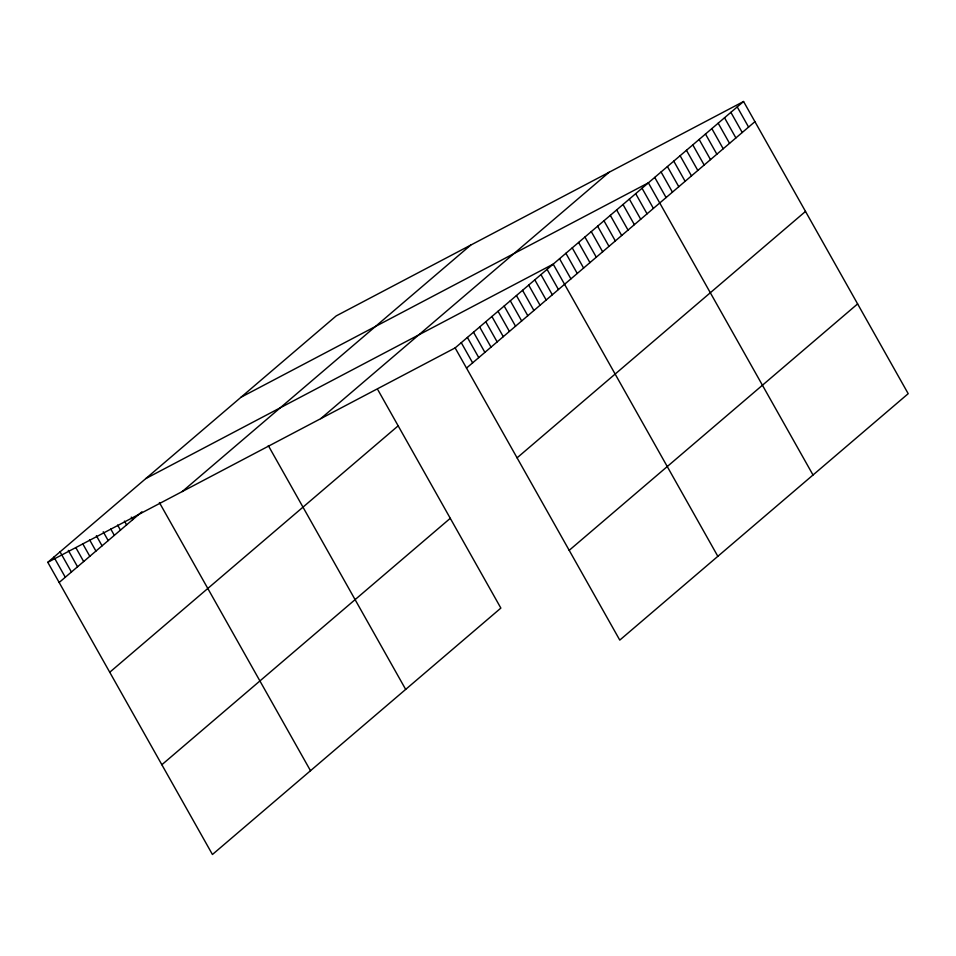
<?xml version="1.0" encoding="UTF-8"?>
<svg xmlns="http://www.w3.org/2000/svg" width="956" height="956" viewBox="0 0 956 956"><rect width="100%" height="100%" fill="white"/><g stroke="black" fill="none" stroke-linecap="round" stroke-linejoin="round"><path stroke-width="1.43" d="M377.931 389.929L500.86 608.088L212.435 854.497L47.8 562.319L336.225 315.898L743.565 101.503L908.2 393.681L619.775 640.102L455.14 347.912L743.565 101.503M59.164 582.479L141.906 511.795M182.226 491.563L470.651 245.154M320.714 418.668L609.139 172.259M109.737 672.247L398.162 425.838M466.504 368.084L754.929 121.663M517.077 457.84L805.502 211.431M161.851 764.728L450.276 518.319M569.19 550.333L857.616 303.912M241.043 397.218L648.383 182.823L813.018 475.001M145.862 478.538L553.201 264.131L717.837 556.32M47.8 562.319L455.14 347.912M737.219 106.917L748.584 127.088M730.874 112.342L742.238 132.502M724.529 117.767L735.893 137.927M718.183 123.181L729.548 143.352M711.838 128.606L723.202 148.766M705.492 134.031L716.857 154.191M699.147 139.445L710.511 159.616M692.801 144.87L704.166 165.03M686.456 150.295L697.82 170.455M680.11 155.709L691.475 175.88M673.765 161.134L685.129 181.293M667.419 166.559L678.784 186.719M661.074 171.972L672.438 192.144M654.729 177.398L666.093 197.557M642.038 188.236L653.402 208.408M635.692 193.662L647.057 213.821M629.347 199.075L640.711 219.247M623.001 204.5L634.366 224.66M616.656 209.926L628.02 230.085M610.31 215.339L621.675 235.511M603.965 220.764L615.329 240.924M597.62 226.19L608.984 246.349M591.274 231.603L602.639 251.775M584.929 237.028L596.293 257.188M578.583 242.454L589.948 262.613M572.238 247.867L583.602 268.039M565.892 253.292L577.257 273.452M559.547 258.718L570.911 278.877M547.071 269.365L558.435 289.537M540.941 274.611L552.305 294.771M534.81 279.845L546.175 300.005M528.692 285.079L540.044 305.239M522.562 290.313L533.914 310.485M516.431 295.547L527.796 315.719M510.301 300.793L521.665 320.953M504.171 306.028L515.535 326.187M498.04 311.262L509.405 331.421M491.91 316.496L503.274 336.655M485.779 321.73L497.144 341.901M479.649 326.964L491.014 347.136M473.531 332.21L484.883 352.37M467.4 337.444L478.753 357.604M461.27 342.678L472.634 362.838M268.301 445.592L405.679 689.407M159.389 502.545L310.497 770.715M131.295 517.124L132.705 519.646M124.447 521.104L126.586 524.88M117.612 525.071L120.456 530.114M110.777 529.05L114.326 535.348M103.224 531.763L108.195 540.594M96.389 535.742L102.065 545.828M89.541 539.722L95.935 551.062M82.706 543.701L89.804 556.296M75.871 547.668L83.674 561.53M68.318 550.393L77.544 566.777M60.061 551.839L71.425 572.011M53.93 557.085L65.295 577.245"/></g></svg>
